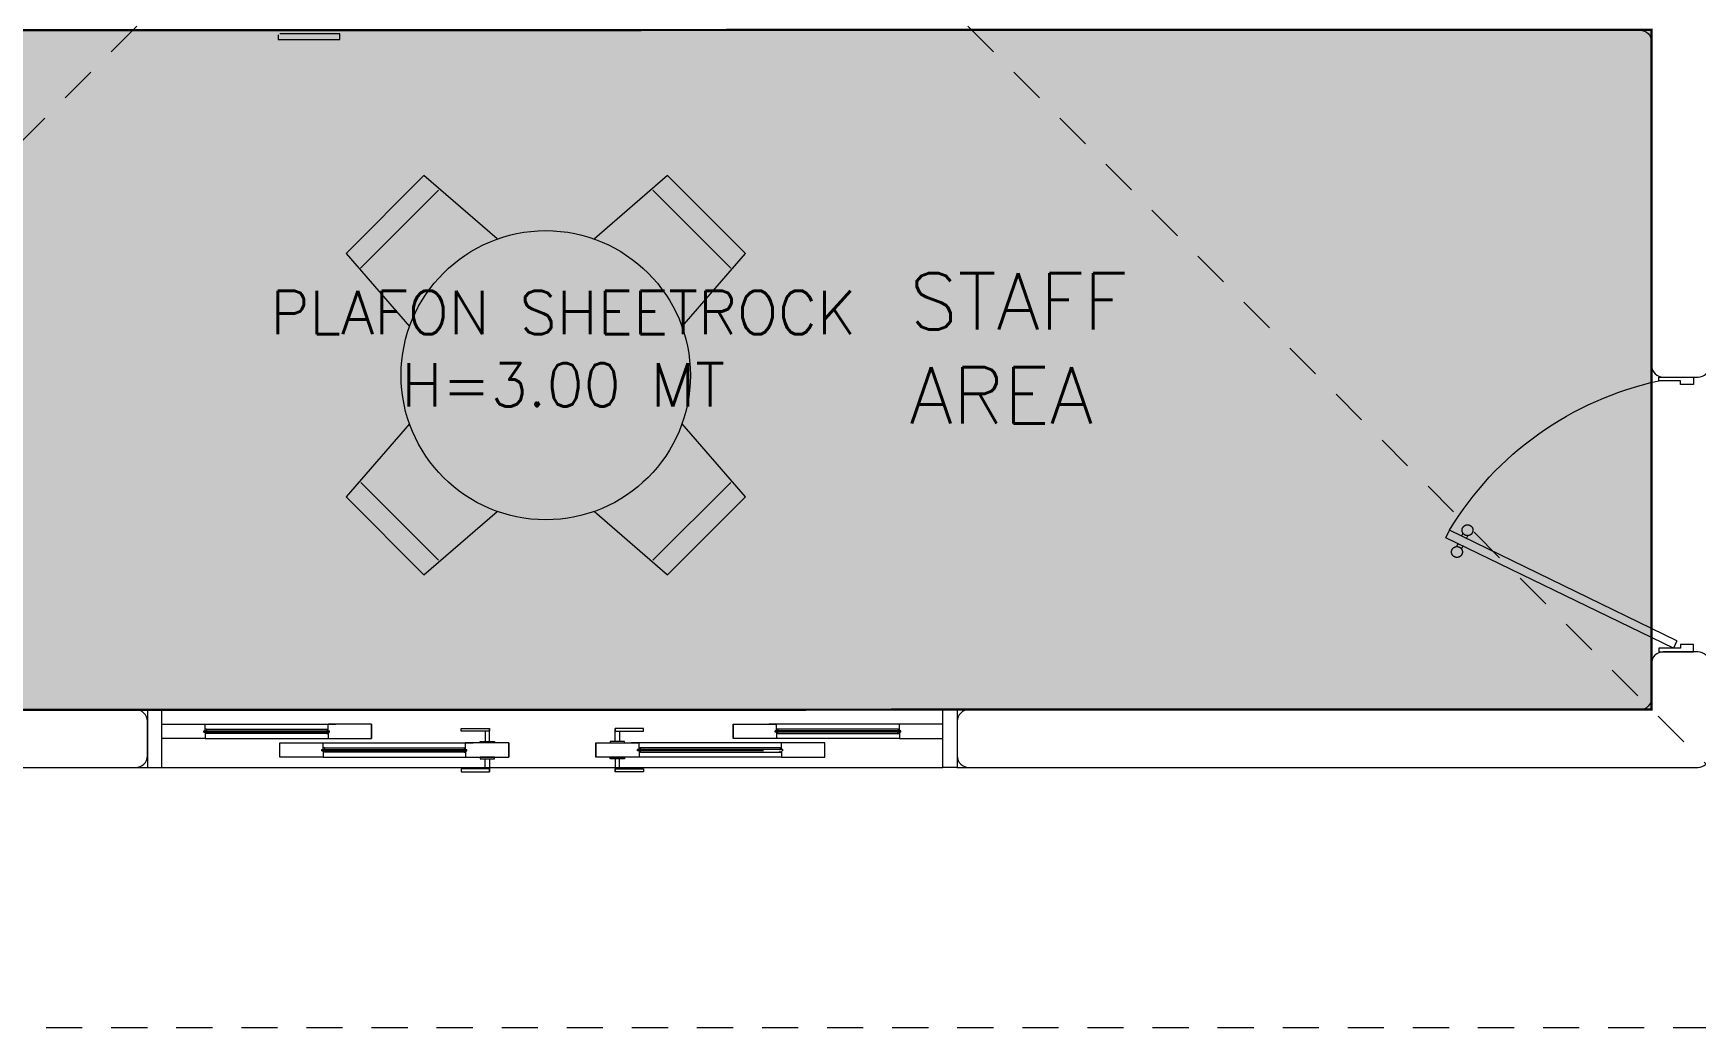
# Model space of a CAD drawing. Header units: metres. Extents: x 8 to 2416, y -346 to 476.
# Drawn here: x 121.57 to 127.32, y -113.93 to -110.49 of the extents above; entities that cross this region are included whole.
import ezdxf

# ---------------------------------------------------------------- set-up
doc = ezdxf.new("R2010")
doc.units = ezdxf.units.M
doc.linetypes.add('0', pattern=[0])
doc.linetypes.add('HIDDEN2', pattern=[0.1875, 0.125, -0.0625])
doc.layers.get('0').update_dxf_attribs({"color": 250, "linetype": '0', "lineweight": 20})
for name, color, linetype, lineweight in [('A-DOOR', 35, 'Continuous', 5), ('A-WALL', 250, 'Continuous', 20), ('baños', 140, 'Continuous', 0), ('MOBILIARIOS', 252, 'Continuous', 0), ('piso', 253, 'Continuous', 0), ('PLAFON', 253, 'Continuous', 5), ('PLAFON-MADERA', 33, 'Continuous', 5), ('textos', 7, 'Continuous', 0)]:
    doc.layers.add(name, color=color, linetype=linetype, lineweight=lineweight)
doc.layers.add('Techos 1', color=7, linetype='HIDDEN2', lineweight=9, true_color=0x42391a)
doc.styles.get("Standard").update_dxf_attribs({"font": 'arial.ttf', "height": 0.1875})

# ---------------------------------------------------------------- blocks, each defined once
blk = doc.blocks.new('puerta 1.00')
at = {"layer": 'A-DOOR'}
for p, q in [((-0.15, -0.0125), (-0.9369, -0.3949)), ((-0.1376, -0.038), (-0.9245, -0.4204)), ((-0.1376, -0.038), (-0.15, -0.0125)), ((-0.9369, -0.3949), (-0.9245, -0.4204)), ((-0.8946, -0.3743), (-0.8996, -0.3641)), ((-0.8777, -0.3661), (-0.8826, -0.3559)), ((-0.8822, -0.3998), (-0.8772, -0.4101)), ((-0.8653, -0.3916), (-0.8603, -0.4018))]:
    blk.add_line(p, q, dxfattribs=at)
for points in [[(-0.08, 0), (-0.08, -0.025), (-0.125, -0.025), (-0.125, -0.0125), (-0.2, -0.0125), (-0.2, 0), (-0.08, 0)], [(-0.08, -0.95), (-0.08, -0.925), (-0.125, -0.925), (-0.125, -0.9375), (-0.2, -0.9375), (-0.2, -0.95), (-0.08, -0.95)]]:
    blk.add_lwpolyline(points, dxfattribs=at)
blk.add_arc((0.0366, 0.1602), 1.1229, 211.13358, 257.83427, dxfattribs=at)
for points in [[(-0.8982, -0.3642), (-0.9033, -0.3642), (-0.912, -0.3591), (-0.917, -0.3504), (-0.917, -0.3403), (-0.912, -0.3316), (-0.9033, -0.3265), (-0.8932, -0.3265), (-0.8844, -0.3316), (-0.8794, -0.3403), (-0.8794, -0.3504), (-0.8844, -0.3591), (-0.8932, -0.3642), (-0.8982, -0.3642)], [(-0.8617, -0.4394), (-0.8667, -0.4394), (-0.8754, -0.4344), (-0.8805, -0.4256), (-0.8805, -0.4156), (-0.8754, -0.4068), (-0.8667, -0.4018), (-0.8566, -0.4018), (-0.8479, -0.4068), (-0.8428, -0.4156), (-0.8428, -0.4257), (-0.8479, -0.4344), (-0.8566, -0.4394), (-0.8617, -0.4394)]]:
    blk.add_open_spline(points, degree=2, dxfattribs=at)
blk = doc.blocks.new('A$Cc6a1f6da')
at = {"layer": 'A-DOOR'}
for p, q in [((0.05, 0.1643), (0.2, 0.1643)), ((0.05, 0.1143), (0.05, 0.1643)), ((0.195, 0.1368), (0.195, 0.1418)), ((0.195, 0.1418), (0.63, 0.1418)), ((0.195, 0.1368), (0.63, 0.1368)), ((0.2, 0.1418), (0.2, 0.1643)), ((0.2, 0.1643), (0.6512, 0.1643)), ((0.205, 0.1466), (0.2, 0.1466)), ((0.2, 0.1368), (0.2, 0.1143)), ((0.205, 0.1321), (0.2, 0.1321)), ((0.205, 0.1466), (0.205, 0.1418)), ((0.205, 0.1466), (0.62, 0.1466)), ((0.205, 0.1321), (0.205, 0.1368)), ((0.62, 0.1321), (0.205, 0.1321)), ((0.62, 0.1466), (0.625, 0.1466)), ((0.62, 0.1466), (0.62, 0.1418)), ((0.62, 0.1321), (0.62, 0.1368)), ((0.62, 0.1321), (0.625, 0.1321)), ((0.625, 0.1418), (0.625, 0.1643)), ((0.775, 0.1643), (0.625, 0.1643)), ((0.625, 0.1368), (0.625, 0.1143)), ((0.63, 0.1368), (0.63, 0.1418)), ((0.775, 0.1643), (0.775, 0.1143)), ((0.775, 0.1143), (0.775, 0.1643)), ((1.1675, 0.1398), (1.1675, 0.1047)), ((1.1825, 0.1047), (1.1825, 0.1495)), ((1.6175, 0.1047), (1.6175, 0.1495)), ((1.6325, 0.1398), (1.6325, 0.1047)), ((2.025, 0.1643), (2.025, 0.1143)), ((2.025, 0.1643), (2.175, 0.1643)), ((2.025, 0.1143), (2.025, 0.1643)), ((2.6, 0.1643), (2.1488, 0.1643)), ((2.605, 0.1418), (2.17, 0.1418)), ((2.17, 0.1368), (2.17, 0.1418)), ((2.605, 0.1368), (2.17, 0.1368)), ((2.175, 0.1418), (2.175, 0.1643)), ((2.18, 0.1466), (2.175, 0.1466)), ((2.175, 0.1368), (2.175, 0.1143)), ((2.18, 0.1321), (2.175, 0.1321)), ((2.595, 0.1466), (2.18, 0.1466)), ((2.18, 0.1466), (2.18, 0.1418)), ((2.18, 0.1321), (2.18, 0.1368)), ((2.18, 0.1321), (2.595, 0.1321)), ((2.595, 0.1466), (2.6, 0.1466)), ((2.595, 0.1466), (2.595, 0.1418)), ((2.595, 0.1321), (2.595, 0.1368)), ((2.595, 0.1321), (2.6, 0.1321)), ((2.6, 0.1418), (2.6, 0.1643)), ((2.75, 0.1643), (2.6, 0.1643)), ((2.6, 0.1368), (2.6, 0.1143)), ((2.605, 0.1368), (2.605, 0.1418)), ((2.75, 0.1143), (2.75, 0.1643)), ((0.2, 0.1143), (0.05, 0.1143)), ((0.2, 0.1143), (0.6512, 0.1143)), ((0.4576, 0.0997), (0.6076, 0.0997)), ((0.4576, 0.0497), (0.4576, 0.0997)), ((0.6026, 0.0722), (0.6026, 0.0772)), ((0.6026, 0.0772), (1.105, 0.0772)), ((0.6026, 0.0722), (1.105, 0.0722)), ((0.6076, 0.0772), (0.6076, 0.0997)), ((0.6076, 0.0997), (1.1262, 0.0997)), ((0.6126, 0.082), (0.6076, 0.082)), ((0.6076, 0.0722), (0.6076, 0.0497)), ((0.6126, 0.0675), (0.6076, 0.0675)), ((0.6126, 0.082), (0.6126, 0.0772)), ((0.6126, 0.082), (1.095, 0.082)), ((0.6126, 0.0675), (0.6126, 0.0722)), ((1.095, 0.0675), (0.6126, 0.0675)), ((0.625, 0.1143), (0.775, 0.1143)), ((1.095, 0.082), (1.1, 0.082)), ((1.095, 0.082), (1.095, 0.0772)), ((1.095, 0.0675), (1.095, 0.0722)), ((1.095, 0.0675), (1.1, 0.0675)), ((1.1, 0.0772), (1.1, 0.0997)), ((1.25, 0.0997), (1.1, 0.0997)), ((1.1, 0.0722), (1.1, 0.0497)), ((1.105, 0.0722), (1.105, 0.0772)), ((1.25, 0.0997), (1.25, 0.0497)), ((1.25, 0.0497), (1.25, 0.0997)), ((1.55, 0.0997), (1.55, 0.0497)), ((1.55, 0.0997), (1.7, 0.0997)), ((1.55, 0.0497), (1.55, 0.0997)), ((2.1924, 0.0997), (1.6738, 0.0997)), ((2.1974, 0.0772), (1.695, 0.0772)), ((1.695, 0.0722), (1.695, 0.0772)), ((2.13, 0.0722), (1.695, 0.0722)), ((1.7, 0.0772), (1.7, 0.0997)), ((1.705, 0.082), (1.7, 0.082)), ((1.7, 0.0722), (1.7, 0.0497)), ((1.705, 0.0675), (1.7, 0.0675)), ((2.1874, 0.082), (1.705, 0.082)), ((1.705, 0.082), (1.705, 0.0772)), ((1.705, 0.0675), (1.705, 0.0722)), ((1.705, 0.0675), (2.1874, 0.0675)), ((2.175, 0.1143), (2.025, 0.1143)), ((2.6, 0.1143), (2.1488, 0.1143)), ((2.1874, 0.082), (2.1924, 0.082)), ((2.1874, 0.082), (2.1874, 0.0772)), ((2.1874, 0.0675), (2.1874, 0.0722)), ((2.1874, 0.0675), (2.1924, 0.0675)), ((2.1924, 0.0772), (2.1924, 0.0997)), ((2.3424, 0.0997), (2.1924, 0.0997)), ((2.1924, 0.0722), (2.1924, 0.0497)), ((2.1974, 0.0722), (2.1974, 0.0772)), ((2.3424, 0.0497), (2.3424, 0.0997)), ((2.6, 0.1143), (2.75, 0.1143)), ((0.6076, 0.0497), (0.4576, 0.0497)), ((0.6076, 0.0497), (1.1262, 0.0497)), ((1.1, 0.0497), (1.25, 0.0497)), ((1.1675, 0.0097), (1.1675, 0.0447)), ((1.1825, 0.0447), (1.1825, 0)), ((1.7, 0.0497), (1.55, 0.0497)), ((1.6175, 0.0447), (1.6175, 0)), ((1.6325, 0.0097), (1.6325, 0.0447)), ((2.1924, 0.0497), (1.6738, 0.0497)), ((2.1924, 0.0497), (2.3424, 0.0497))]:
    blk.add_line(p, q, dxfattribs=at)
for points in [[(0.05, 0.2143), (0, 0.2143), (0, 0.0143), (0.05, 0.0143)], [(2.75, 0.2143), (2.8, 0.2143), (2.8, 0.0143), (2.75, 0.0143)], [(1.1825, 0.1495), (1.1825, 0.1398), (1.0852, 0.1398), (1.0852, 0.1495)], [(1.6175, 0.1495), (1.6175, 0.1398), (1.7148, 0.1398), (1.7148, 0.1495)], [(1.1997, 0.0997), (1.1503, 0.0997), (1.1503, 0.1047), (1.1997, 0.1047)], [(1.6003, 0.0997), (1.6497, 0.0997), (1.6497, 0.1047), (1.6003, 0.1047)], [(1.1825, 0), (1.1825, 0.0096), (1.0852, 0.0096), (1.0852, 0)], [(1.1997, 0.0497), (1.1503, 0.0497), (1.1503, 0.0447), (1.1997, 0.0447)], [(1.6003, 0.0497), (1.6497, 0.0497), (1.6497, 0.0447), (1.6003, 0.0447)], [(1.6175, 0), (1.6175, 0.0096), (1.7148, 0.0096), (1.7148, 0)]]:
    blk.add_lwpolyline(points, close=True, dxfattribs=at)
at = {"layer": 'piso'}
blk.add_line((0.05, 0.0143), (2.75, 0.0143), dxfattribs=at)
blk = doc.blocks.new('PL BASE 1N NASAS 09')
at = {"layer": 'A-WALL'}
for points in [[(-115.9416, -52.6997), (-114.6711, -52.6997, -0.414086), (-114.6311, -52.7397), (-114.6306, -53.8597, 0.414086), (-114.5906, -53.8997), (-114.4705, -53.8997, 0.415429), (-114.4305, -53.8596), (-114.4311, -53.7197, -0.414214), (-114.3611, -53.6497), (-113.6511, -53.6497)], [(-122.4311, -54.5397), (-122.4311, -55.2097, 0.414213), (-122.3911, -55.2497), (-119.8711, -55.2497, 0.414213), (-119.8311, -55.2097), (-119.8311, -55.0897, 0.414214), (-119.8711, -55.0497), (-120.8911, -55.0497, -0.414214), (-120.9311, -55.0097), (-120.9311, -54.5397, 0.414214), (-120.9711, -54.4997), (-121.0411, -54.4997, 0.414214), (-121.0811, -54.5397), (-121.0811, -55.0497), (-122.2311, -55.0497), (-122.2311, -54.5397)]]:
    blk.add_lwpolyline(points, format="xyb", dxfattribs=at)
blk.add_lwpolyline([(-114.6711, -55.0497), (-116.9911, -55.0497, 0.414214), (-117.0311, -55.0897), (-117.0311, -55.2097, 0.414214), (-116.9911, -55.2497), (-114.4711, -55.2497, 0.414214), (-114.4311, -55.2097), (-114.4311, -54.8897, 0.414214), (-114.4711, -54.8497), (-114.5911, -54.8497, 0.414214), (-114.6311, -54.8897), (-114.6311, -55.0097, -0.414214)], format="xyb", close=True, dxfattribs=at)
at = {"layer": 'piso'}
for p, q in [((-119.8711, -55.2497), (-119.832, -55.2497)), ((-117.0329, -55.2497), (-116.9911, -55.2497))]:
    blk.add_line(p, q, dxfattribs=at)
at = {"layer": 'Techos 1'}
for p, q in [((-119.2311, -52.0497), (-123.3311, -56.1498)), ((-117.6311, -52.0497), (-113.5311, -56.1497)), ((-113.5311, -56.1497), (-123.3311, -56.1498))]:
    blk.add_line(p, q, dxfattribs=at)
at = {"color": 1}
blk.add_blockref('A$Cc6a1f6da', (-119.8311, -55.2641), dxfattribs=at)
at = {"layer": 'A-DOOR', "xscale": -1, "rotation": 180}
blk.add_blockref('puerta 1.00', (-114.4056, -54.8497), dxfattribs=at)
at = {"layer": 'textos', "insert": (-117.1966, -54.0596), "char_height": 0.195, "width": 3.422974, "attachment_point": 7}
blk.add_mtext('{\\Fromans|c0;STAFF \\PAREA}', dxfattribs=at)
blk = doc.blocks.new('A$C774B1081')
at = {"layer": 'MOBILIARIOS', "linetype": 'ByBlock'}
for p, q in [((732.1, 1125), (446.4, 1125)), ((53.6, 732.1), (53.6, 446.4)), ((1125, 446.4), (1125, 732.1)), ((446.4, 53.6), (732.1, 53.6))]:
    blk.add_line(p, q, dxfattribs=at)
for points in [[(750, 928.6), (732.1, 1178.6), (446.4, 1178.6), (428.6, 928.6)], [(250, 750), (0, 732.1), (0, 446.4), (250, 428.6)], [(928.6, 428.6), (1178.6, 446.4), (1178.6, 732.1), (928.6, 750)], [(428.6, 250), (446.4, 0), (732.1, 0), (750, 250)]]:
    blk.add_lwpolyline(points, dxfattribs=at)
blk.add_circle((589.3, 589.3), 375, dxfattribs=at)
blk = doc.blocks.new('PL MUEBLES 1N NASAS 09')
at = {"layer": 'MOBILIARIOS'}
for p, q in [((42.8824, 35.4873), (42.8824, 35.4715)), ((42.8824, 35.4715), (43.0957, 35.4715)), ((43.0957, 35.4913), (42.8879, 35.4913)), ((43.0957, 35.4715), (43.0957, 35.4913))]:
    blk.add_line(p, q, dxfattribs=at)
at = {"layer": 'baños'}
blk.add_blockref('PL BASE 1N NASAS 09', (162.2615, 88.2033), dxfattribs=at)
at = {"layer": 'MOBILIARIOS', "xscale": 0.001333333333333352, "yscale": 0.001333333333333352, "zscale": 0.001333333333333352, "rotation": 45}
blk.add_blockref('A$C774B1081', (43.8076, 33.1991), dxfattribs=at)

msp = doc.modelspace()

# ---------------------------------------------------------------- hatches: boundary and pattern name
at = {"layer": 'PLAFON', "transparency": 33554477}
h = msp.add_hatch(color=256, dxfattribs=at)
h.dxf.hatch_style = 1
h.paths.add_polyline_path([(120.8671, -110.48), (127.1671, -110.4785), (127.1671, -112.8293), (120.8671, -112.8308)])

# ---------------------------------------------------------------- linework, layer by layer
at = {"layer": 'PLAFON-MADERA', "const_width": 0.008}
msp.add_lwpolyline([(120.8671, -110.48), (127.1671, -110.4785), (127.1671, -112.8293), (120.8671, -112.8308), (120.8671, -110.48)], dxfattribs=at)

# ---------------------------------------------------------------- block references
msp.add_blockref('PL MUEBLES 1N NASAS 09', (79.5366, -145.9836))

# ---------------------------------------------------------------- texts
at = {"layer": 'textos', "color": 5, "insert": (124.7707, -111.781), "char_height": 0.15, "width": 2.732503, "attachment_point": 9}
msp.add_mtext('\\pxqc;{\\Fromans|c0;PLAFON SHEETROCK\\PH=3.00 MT}', dxfattribs=at)

doc.saveas('drawing.dxf')
